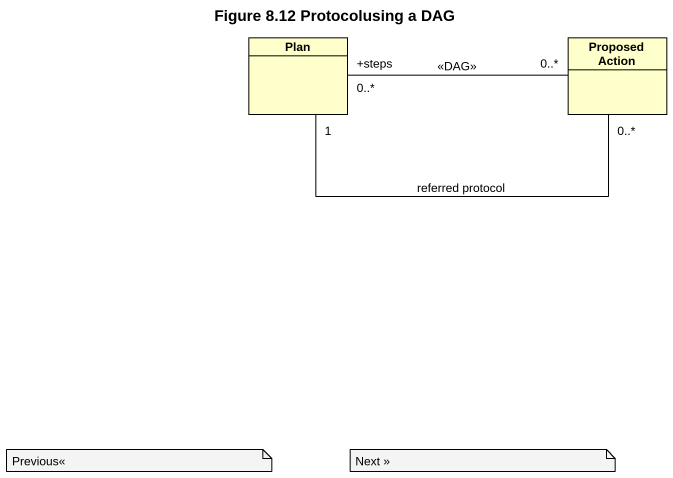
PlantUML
@startuml
title Figure 8.12 Protocolusing a DAG
hide circle
hide empty members
class Plan
class "Proposed Action" as Proposed_Action
Plan "+steps\n0..*" -right- "0..*" Proposed_Action : <<DAG>>
Plan "1" -right- "0..*" Proposed_Action : referred protocol
note as N1
  Previous<<
end note
note as N2
  Next >>
end note
@enduml
